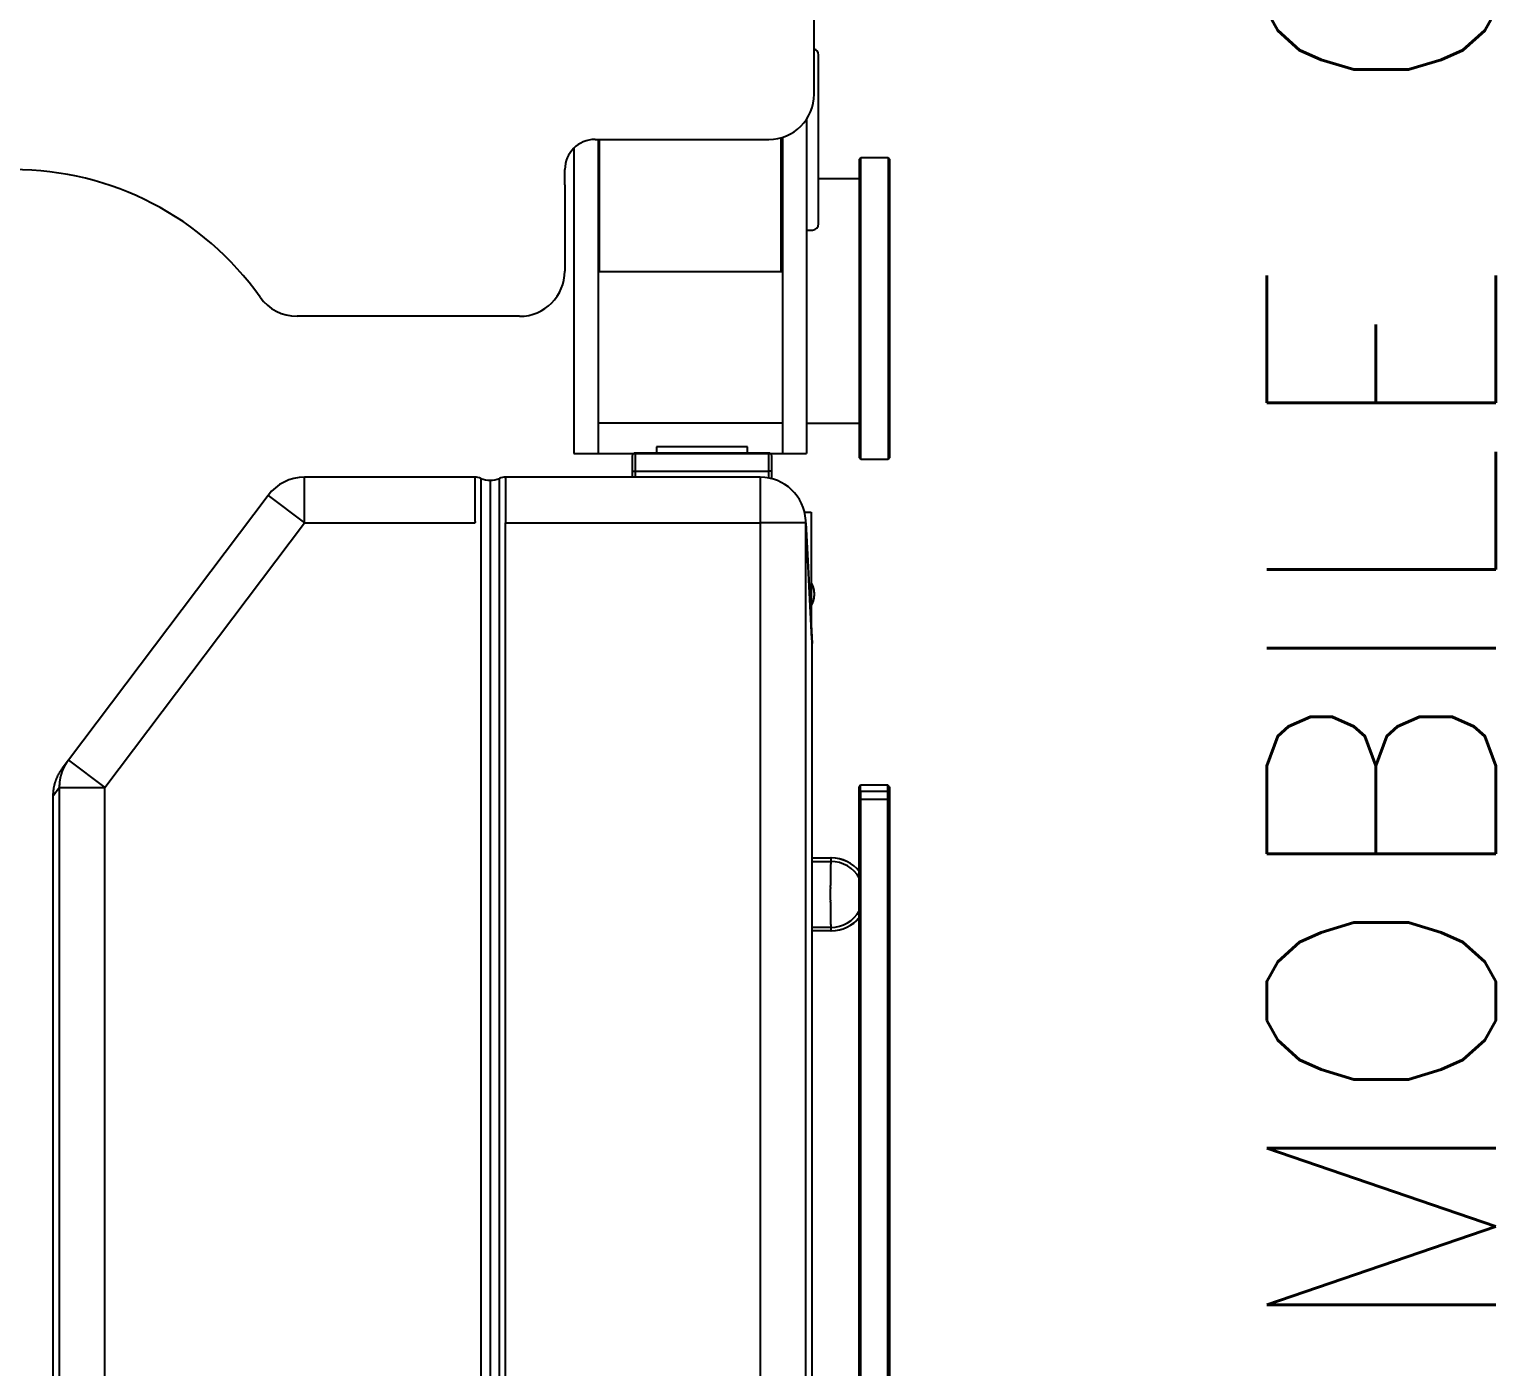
# Model space of a CAD drawing. Extents: x 3485972 to 3601240, y -673889 to -591207.
# Drawn here: x 3494727 to 3495368, y -610019 to -609434 of the extents above; entities that cross this region are included whole.
import ezdxf

# ---------------------------------------------------------------- set-up
doc = ezdxf.new("R2010")
doc.units = 0
doc.header["$LTSCALE"] = 6
doc.header["$MEASUREMENT"] = 0
doc.layers.add('equipment desc', color=50, linetype='CONTINUOUS')
doc.layers.add('medical equipment', color=4, linetype='CONTINUOUS')
doc.styles.get("Standard").update_dxf_attribs({"font": 'SIMPLEX'})

msp = doc.modelspace()

# ---------------------------------------------------------------- linework, layer by layer
at = {"layer": 'medical equipment'}
for p, q in [((3495069.92, -609462.21), (3495069.92, -608971.17)), ((3495071.9, -609518.97), (3495071.9, -609445.05)), ((3495066.62, -609473.16), (3495066.62, -609619.29)), ((3494974.22, -609482.01), (3495050.12, -609482.01)), ((3494975.54, -609482.01), (3494975.54, -609619.29)), ((3494976.2, -609539.83), (3494976.2, -609482.01)), ((3495055.4, -609481.3), (3495055.4, -609539.83)), ((3495056.06, -609481.1), (3495056.06, -609619.29)), ((3494964.98, -609485.79), (3494964.98, -609619.29)), ((3494961.02, -609501.81), (3494961.02, -609495.21)), ((3495089.72, -609490.59), (3495090.38, -609489.93)), ((3495089.72, -609621.27), (3495089.72, -609490.59)), ((3495090.38, -609621.93), (3495090.38, -609489.93)), ((3495090.38, -609489.93), (3495102.26, -609489.93)), ((3495102.26, -609489.93), (3495102.26, -609621.93)), ((3495102.26, -609489.93), (3495102.92, -609490.59)), ((3495102.92, -609490.59), (3495102.92, -609621.27)), ((3494961.02, -609501.81), (3494961.02, -609539.53)), ((3495071.9, -609504.06), (3495071.9, -609499.17)), ((3495089.72, -609499.17), (3495071.9, -609499.17)), ((3495066.62, -609504.06), (3495066.62, -609606.09)), ((3495066.62, -609521.61), (3495069.26, -609521.61)), ((3495056.06, -609539.83), (3494975.54, -609539.83)), ((3494941.22, -609559.33), (3494844.03, -609559.33)), ((3495056.06, -609606.09), (3494975.54, -609606.09)), ((3495066.62, -609606.09), (3495089.72, -609606.09)), ((3495001.03, -609616.45), (3495001.03, -609619.1)), ((3495040.83, -609616.45), (3495001.03, -609616.45)), ((3495040.83, -609619.1), (3495040.83, -609616.45)), ((3494964.98, -609619.29), (3495066.62, -609619.29)), ((3494990.42, -609620.43), (3494990.42, -609627.06)), ((3494991.74, -609619.1), (3494991.74, -609627.06)), ((3495050.12, -609619.1), (3494991.74, -609619.1)), ((3495050.12, -609627.06), (3495050.12, -609619.1)), ((3495051.44, -609627.06), (3495051.44, -609620.43)), ((3495090.38, -609621.93), (3495089.72, -609621.27)), ((3495102.26, -609621.93), (3495090.38, -609621.93)), ((3495102.92, -609621.27), (3495102.26, -609621.93)), ((3494847.24, -609649.58), (3494847.24, -609629.68)), ((3494921.76, -609629.68), (3494847.24, -609629.68)), ((3494921.77, -609629.68), (3494921.76, -609629.68)), ((3494921.76, -609629.68), (3494921.76, -609629.69)), ((3494921.76, -609629.68), (3494921.77, -609629.68)), ((3494921.76, -609632.8), (3494921.76, -609629.69)), ((3494969.52, -609629.68), (3494935.02, -609629.68)), ((3494935.02, -609630.07), (3494935.02, -609629.68)), ((3494935.02, -609629.68), (3494935.02, -609629.68)), ((3494935.02, -609629.68), (3494935.02, -609629.68)), ((3495046.38, -609629.68), (3494969.52, -609629.68)), ((3494990.42, -609627.06), (3494991.74, -609627.06)), ((3494990.42, -609627.06), (3494990.42, -609629.68)), ((3494991.74, -609627.06), (3495050.12, -609627.06)), ((3494991.74, -609627.06), (3494991.74, -609629.68)), ((3495046.38, -609629.68), (3495046.38, -609649.58)), ((3495050.12, -609630.04), (3495050.12, -609627.06)), ((3495051.44, -609627.06), (3495050.12, -609627.06)), ((3495051.44, -609630.34), (3495051.44, -609627.06)), ((3494921.76, -609638.25), (3494921.76, -609632.8)), ((3494928.39, -609631.01), (3494928.39, -610391.21)), ((3494935.02, -609630.07), (3494935.02, -609635.77)), ((3494935.02, -609635.77), (3494935.02, -609649.54)), ((3494831.35, -609637.61), (3494744.09, -609753.4)), ((3494831.35, -609637.61), (3494847.24, -609649.58)), ((3494921.76, -609649.1), (3494921.76, -609638.25)), ((3494921.76, -609649.1), (3494921.76, -609649.54)), ((3495065.68, -609644.97), (3495068.69, -609644.97)), ((3495068.97, -609700.28), (3495066.25, -609648.54)), ((3495068.69, -609644.97), (3495068.69, -609694.72)), ((3494759.99, -609765.38), (3494847.24, -609649.58)), ((3494847.24, -609649.58), (3494921.76, -609649.58)), ((3494921.77, -609649.58), (3494921.76, -609649.54)), ((3494921.76, -609649.58), (3494921.77, -609649.58)), ((3494935.02, -609649.54), (3494935.02, -609649.58)), ((3494935.02, -609649.58), (3495046.38, -609649.58)), ((3494935.02, -609649.58), (3494935.02, -609649.58)), ((3495046.38, -609649.58), (3495046.38, -610346.1)), ((3495066.25, -609649.58), (3495046.38, -609649.58)), ((3495066.25, -609649.58), (3495066.26, -609649.55)), ((3495066.25, -610346.1), (3495066.25, -609649.58)), ((3495066.25, -609649.58), (3495069.02, -609702.37)), ((3495069.24, -609677.24), (3495069.23, -609677.19)), ((3495069.24, -609677.24), (3495069.23, -609677.21)), ((3495070.02, -609681.04), (3495070.02, -609680.54)), ((3495068.69, -609685.03), (3495068.71, -609685.01)), ((3495068.69, -609685.67), (3495068.71, -609685.63)), ((3495068.67, -609694.72), (3495068.69, -609694.72)), ((3495068.69, -609694.72), (3495068.69, -609695.04)), ((3495069.02, -609702.37), (3495069.02, -609702.3)), ((3495069.02, -610346.1), (3495069.02, -609702.37)), ((3494741.38, -609757), (3494741.12, -609757.36)), ((3494744.09, -609753.4), (3494741.38, -609757)), ((3494744.09, -609753.4), (3494743.83, -609753.76)), ((3494744.09, -609753.4), (3494759.99, -609765.38)), ((3495090.23, -609764.34), (3495089.57, -609765.01)), ((3495090.23, -609764.34), (3495089.57, -609765.01)), ((3495090.23, -609766.89), (3495090.23, -609764.34)), ((3495102.17, -609764.34), (3495090.23, -609764.34)), ((3495090.23, -609766.89), (3495090.23, -609764.34)), ((3495102.17, -609764.34), (3495090.23, -609764.34)), ((3495102.17, -609766.89), (3495102.17, -609764.34)), ((3495102.84, -609765.01), (3495102.17, -609764.34)), ((3495102.17, -609766.89), (3495102.17, -609764.34)), ((3495102.84, -609765.01), (3495102.17, -609764.34)), ((3494737.35, -609769.05), (3494740.11, -609765.38)), ((3494737.35, -609769.05), (3494737.35, -610450.91)), ((3494740.11, -609765.38), (3494740.11, -610450.91)), ((3494740.11, -609765.38), (3494759.99, -609765.38)), ((3494759.99, -610450.91), (3494759.99, -609765.38)), ((3495089.57, -609767.51), (3495089.57, -609765.01)), ((3495089.57, -609767.51), (3495089.57, -609765.01)), ((3495089.57, -609767.51), (3495090.23, -609766.89)), ((3495090.23, -609766.89), (3495089.57, -609767.51)), ((3495089.57, -609770.61), (3495089.57, -609767.51)), ((3495089.57, -609770.61), (3495089.57, -609767.51)), ((3495089.57, -610464.75), (3495089.57, -609770.61)), ((3495089.57, -609770.61), (3495090.23, -609770.61)), ((3495089.57, -610487.76), (3495089.57, -609770.61)), ((3495090.23, -609770.61), (3495089.57, -609770.61)), ((3495090.23, -609766.89), (3495102.17, -609766.89)), ((3495090.23, -609766.89), (3495090.23, -609770.61)), ((3495090.23, -609766.89), (3495102.17, -609766.89)), ((3495090.23, -609766.89), (3495090.23, -609770.61)), ((3495090.23, -609770.61), (3495090.23, -610464.75)), ((3495102.17, -609770.61), (3495090.23, -609770.61)), ((3495102.17, -609770.61), (3495090.23, -609770.61)), ((3495090.23, -609770.61), (3495090.23, -610487.76)), ((3495102.17, -609770.61), (3495102.17, -609766.89)), ((3495102.17, -609766.89), (3495102.84, -609767.51)), ((3495102.17, -609770.61), (3495102.17, -609766.89)), ((3495102.84, -609767.51), (3495102.17, -609766.89)), ((3495102.17, -610464.75), (3495102.17, -609770.61)), ((3495102.17, -609770.61), (3495102.84, -609770.61)), ((3495102.17, -610487.76), (3495102.17, -609770.61)), ((3495102.84, -609770.61), (3495102.17, -609770.61)), ((3495102.84, -609767.51), (3495102.84, -609765.01)), ((3495102.84, -609765.01), (3495102.84, -609767.51)), ((3495102.84, -609767.51), (3495102.84, -609770.61)), ((3495102.84, -609767.51), (3495102.84, -609770.61)), ((3495102.84, -609770.61), (3495102.84, -610464.75)), ((3495102.84, -609770.61), (3495102.84, -610487.76)), ((3495069.02, -609796.11), (3495077.31, -609796.11)), ((3495077.31, -609796.11), (3495077.3, -609796.12)), ((3495077.31, -609796.11), (3495077.43, -609796.11)), ((3495069.02, -609797.61), (3495077.18, -609797.61)), ((3495077.18, -609797.61), (3495077.16, -609798.07)), ((3495076.99, -609812.03), (3495076.99, -609812.54)), ((3495077.18, -609826.45), (3495069.02, -609826.45)), ((3495077.31, -609827.95), (3495069.02, -609827.95)), ((3495077.18, -609826.45), (3495077.18, -609826.55)), ((3495077.43, -609827.95), (3495077.31, -609827.95))]:
    msp.add_line(p, q, dxfattribs=at)
for centre, radius, start, end in [((3495069.26, -609445.05), 2.64, 0, 75.52249), ((3495050.12, -609462.21), 19.8, 270, 0), ((3494974.22, -609495.21), 13.2, 90, 180), ((3494720.12, -609627.21), 132, 35.28269, 144.71731), ((3495069.26, -609518.97), 2.64, 270, 0), ((3494941.22, -609539.53), 19.8, 270, 0), ((3494844.03, -609539.53), 19.8, 215.28269, 270), ((3494991.74, -609620.43), 1.33, 90, 180), ((3495050.12, -609620.43), 1.33, 0, 90), ((3494847.24, -609649.58), 19.9, 90, 143), ((3495046.38, -609649.58), 19.9, 3, 90), ((3494928.39, -609620.4), 10.61, 247.38014, 270), ((3494928.39, -609620.4), 10.61, 270, 292.61986), ((3495045.65, -609649.54), 20.63, 2.55641, 2.77506), ((3495058.57, -609648.99), 7.7, 2.29345, 2.74069), ((3495057.67, -609649.03), 8.6, 2.03257, 2.29252), ((3495038.77, -609649.59), 27.51, 1.74475, 1.80804), ((3495055.82, -609649.07), 10.45, 1.58169, 1.766), ((3495057.82, -609649.03), 8.45, 1.40754, 1.65034), ((3495056.43, -609649.07), 9.84, 1.22376, 1.42745), ((3495055.58, -609649.07), 10.69, 0.98965, 1.1742), ((3495056.23, -609649.06), 10.04, 0.80103, 0.99865), ((3495056.47, -609649.06), 9.8, 0.59773, 0.8011), ((3495056.29, -609649.06), 9.98, 0.40379, 0.6031), ((3495056.21, -609649.06), 10.06, 0.18604, 0.38361), ((3495056.26, -609649.07), 10.01, 0.01012, 0.20887), ((3495056.28, -609649.06), 9.99, 359.79094, 359.99014), ((3495056.26, -609649.07), 10.01, 359.61601, 359.81481), ((3495056.25, -609649.06), 10.02, 359.39721, 359.59582), ((3495056.25, -609649.06), 10.02, 359.2003, 359.39895), ((3495056.25, -609649.06), 10.02, 359.00343, 359.20206), ((3495056.24, -609649.06), 10.03, 358.80664, 359.00518), ((3495056.23, -609649.06), 10.04, 358.41328, 358.61167), ((3495056.23, -609649.06), 10.04, 358.19481, 358.39313), ((3495056.22, -609649.06), 10.05, 357.99836, 358.19659), ((3495056.21, -609649.06), 10.06, 357.82377, 358.0219), ((3495056.21, -609649.06), 10.06, 357.58381, 357.78186), ((3495056.2, -609649.06), 10.07, 357.40939, 357.60733), ((3495056.19, -609649.06), 10.08, 357.21321, 357.41106), ((3495056.24, -609649.06), 10.03, 358.58803, 358.78649), ((3495059.74, -609680.54), 10.28, 0, 29.46007), ((3495058.74, -609680.79), 11.28, 331.92751, 28.07249), ((3495048.14, -609685.97), 22.88, 25.80831, 26.08095), ((3495060.03, -609684.71), 11.9, 42.95047, 43.28586), ((3495059.74, -609681.04), 10.28, 330.53993, 0), ((3495061.07, -609679.75), 8.53, 25.47422, 26.03222), ((3495065.55, -609679.6), 4.38, 42.53644, 43.23062), ((3495060.18, -609680.18), 9.52, 25.16173, 25.48625), ((3495065.24, -609679.89), 4.8, 42.14763, 42.55652), ((3495041.18, -609688.93), 30.44, 24.79169, 24.87072), ((3495057.48, -609686.78), 15.18, 41.68567, 41.78561), ((3495058.32, -609681.02), 11.56, 24.57408, 24.80425), ((3495064.54, -609680.5), 5.73, 41.41005, 41.70227), ((3495060.35, -609680.12), 9.34, 24.3985, 24.70182), ((3495065.4, -609679.75), 4.59, 41.18668, 41.57469), ((3495058.95, -609680.75), 10.88, 24.12407, 24.3786), ((3495064.88, -609680.21), 5.29, 40.83538, 41.16334), ((3495058.09, -609681.12), 11.81, 23.85495, 24.08561), ((3495064.57, -609680.46), 5.68, 40.48889, 40.78798), ((3495058.75, -609680.83), 11.09, 23.60892, 23.85598), ((3495064.87, -609680.21), 5.29, 40.17009, 40.49241), ((3495059, -609680.72), 10.82, 23.36769, 23.622), ((3495065.01, -609680.09), 5.11, 39.85515, 40.18918), ((3495058.82, -609680.8), 11.02, 23.11488, 23.36416), ((3495064.98, -609680.12), 5.15, 39.52319, 39.85273), ((3495058.74, -609680.83), 11.1, 22.86627, 23.11341), ((3495064.99, -609680.11), 5.14, 39.19454, 39.52342), ((3495058.8, -609680.81), 11.04, 22.60031, 22.84897), ((3495065.05, -609680.06), 5.06, 38.84019, 39.1732), ((3495058.82, -609680.8), 11.02, 22.36816, 22.61743), ((3495065.1, -609680.03), 5, 38.52968, 38.86572), ((3495058.8, -609680.81), 11.04, 22.11288, 22.36169), ((3495065.13, -609680), 4.96, 38.18558, 38.52313), ((3495058.79, -609680.81), 11.04, 21.85833, 22.10693), ((3495065.16, -609679.97), 4.92, 37.83975, 38.17925), ((3495058.8, -609680.81), 11.04, 21.61516, 21.86384), ((3495065.2, -609679.95), 4.87, 37.50814, 37.84991), ((3495058.8, -609680.81), 11.04, 21.37362, 21.62231), ((3495065.24, -609679.92), 4.82, 37.17649, 37.52051), ((3495058.79, -609680.81), 11.05, 21.10166, 21.35025), ((3495065.27, -609679.89), 4.78, 36.79961, 37.14568), ((3495058.79, -609680.81), 11.05, 20.87552, 21.12403), ((3495065.31, -609679.87), 4.73, 36.48541, 36.83363), ((3495058.78, -609680.81), 11.06, 20.60349, 20.85194), ((3495065.34, -609679.84), 4.69, 36.10378, 36.45409), ((3495058.78, -609680.81), 11.06, 20.36253, 20.61089), ((3495065.38, -609679.81), 4.65, 35.76397, 36.11644), ((3495058.77, -609680.82), 11.07, 20.1204, 20.36867), ((3495065.41, -609679.79), 4.61, 35.42085, 35.77538), ((3495058.76, -609680.82), 11.08, 19.86482, 20.11298), ((3495065.44, -609679.77), 4.57, 35.05561, 35.41228), ((3495058.76, -609680.82), 11.08, 19.60803, 19.85607), ((3495065.48, -609679.74), 4.53, 34.6863, 35.04502), ((3495058.75, -609680.82), 11.09, 19.36754, 19.61546), ((3495065.51, -609679.72), 4.49, 34.33856, 34.6994), ((3495058.74, -609680.83), 11.1, 19.12588, 19.37367), ((3495065.54, -609679.7), 4.45, 33.98743, 34.35029), ((3495059.74, -609680.54), 10.28, 358.61242, 0), ((3495059.74, -609681.04), 10.28, 0, 1.38758), ((3495064.46, -609681), 5.85, 316.68413, 316.98516), ((3495058.75, -609680.75), 11.1, 333.89322, 334.14105), ((3495064.5, -609681.04), 5.79, 316.99877, 317.30188), ((3495058.76, -609680.75), 11.09, 334.14978, 334.39774), ((3495064.54, -609681.08), 5.73, 317.27727, 317.58255), ((3495058.76, -609680.75), 11.08, 334.37652, 334.6246), ((3495064.59, -609681.12), 5.67, 317.61129, 317.91866), ((3495058.77, -609680.76), 11.07, 334.64695, 334.89514), ((3495064.63, -609681.16), 5.61, 317.91392, 318.22348), ((3495058.78, -609680.76), 11.07, 334.88816, 335.13646), ((3495064.67, -609681.2), 5.56, 318.2169, 318.52856), ((3495058.78, -609680.76), 11.06, 335.13011, 335.3785), ((3495064.72, -609681.24), 5.5, 318.53912, 318.85296), ((3495058.79, -609680.77), 11.06, 335.38654, 335.63501), ((3495064.76, -609681.27), 5.44, 318.86702, 319.18296), ((3495058.79, -609680.77), 11.05, 335.64307, 335.89161), ((3495064.8, -609681.31), 5.39, 319.17457, 319.49272), ((3495058.79, -609680.77), 11.05, 335.88454, 336.13316), ((3495064.84, -609681.35), 5.33, 319.50689, 319.82719), ((3495058.8, -609680.77), 11.04, 336.14183, 336.39054), ((3495064.88, -609681.38), 5.28, 319.81863, 320.14107), ((3495058.8, -609680.77), 11.04, 336.38214, 336.63084), ((3495064.92, -609681.41), 5.23, 320.15551, 320.47989), ((3495058.79, -609680.77), 11.04, 336.63961, 336.88822), ((3495064.96, -609681.45), 5.17, 320.47289, 320.79971), ((3495058.8, -609680.78), 11.04, 336.88236, 337.13118), ((3495065.01, -609681.49), 5.11, 320.81546, 321.14498), ((3495058.82, -609680.79), 11.02, 337.14142, 337.39069), ((3495065.04, -609681.51), 5.08, 321.14963, 321.48053), ((3495058.8, -609680.78), 11.04, 337.39249, 337.64116), ((3495065.05, -609681.52), 5.06, 321.48522, 321.81619), ((3495058.74, -609680.75), 11.1, 337.64236, 337.88951), ((3495065.12, -609681.58), 4.97, 321.81655, 322.15258), ((3495058.82, -609680.78), 11.02, 337.88907, 338.13834), ((3495065.23, -609681.66), 4.83, 322.14424, 322.48926), ((3495059, -609680.86), 10.82, 338.13022, 338.38452), ((3495065.17, -609681.62), 4.91, 322.48887, 322.8263), ((3495058.75, -609680.76), 11.09, 338.38257, 338.62962), ((3495064.95, -609681.45), 5.18, 322.83464, 323.15158), ((3495058.08, -609680.49), 11.81, 338.63425, 338.8649), ((3495065.32, -609681.73), 4.72, 323.19532, 323.54724), ((3495058.95, -609680.84), 10.88, 338.89509, 339.1496), ((3495065.89, -609682.15), 4.01, 323.56677, 323.98913), ((3495060.38, -609681.38), 9.34, 339.16118, 339.46447), ((3495065.16, -609681.61), 4.92, 323.8495, 324.17241), ((3495058.31, -609680.59), 11.56, 339.36279, 339.59295), ((3495058.72, -609676.94), 12.87, 324.13106, 324.24236), ((3495040.62, -609673.99), 30.44, 339.56378, 339.64281), ((3495065.91, -609682.16), 3.99, 324.66476, 325.12339), ((3495060.21, -609681.31), 9.53, 339.93892, 340.2634), ((3495066.3, -609682.43), 3.51, 325.10244, 325.90084), ((3495061.15, -609681.64), 8.54, 340.24407, 340.802), ((3495061.54, -609679.15), 9.29, 325.5865, 325.98084), ((3495047.63, -609676.84), 22.88, 340.58091, 340.8535), ((3494986.32, -609704.46), 82.75, 2.78126, 2.89044), ((3495038.13, -609701.99), 30.88, 2.64224, 2.86558), ((3495034.53, -609702.16), 34.49, 2.52311, 2.65295), ((3494958.82, -609705.26), 110.26, 2.37102, 2.40264), ((3495027.14, -609702.44), 41.88, 2.29265, 2.38473), ((3495035.16, -609702.14), 33.85, 2.20931, 2.33063), ((3495029.6, -609702.35), 39.42, 2.09856, 2.20035), ((3495026.21, -609702.48), 42.81, 2.00567, 2.09791), ((3495028.81, -609702.38), 40.21, 1.89153, 1.99033), ((3495029.8, -609702.35), 39.22, 1.80585, 1.90754), ((3495029.07, -609702.37), 39.95, 1.70034, 1.80002), ((3495028.77, -609702.38), 40.25, 1.60407, 1.70291), ((3495029.01, -609702.38), 40.01, 1.50467, 1.60412), ((3495029.1, -609702.37), 39.92, 1.39474, 1.49445), ((3495029.04, -609702.38), 39.98, 1.30746, 1.407), ((3495029.02, -609702.37), 40, 1.19815, 1.29762), ((3495029.04, -609702.37), 39.98, 1.09958, 1.19912), ((3495029.06, -609702.37), 39.96, 1.00108, 1.10064), ((3495029.05, -609702.37), 39.97, 0.90258, 1.00214), ((3495029.05, -609702.37), 39.97, 0.80408, 0.90363), ((3495029.06, -609702.37), 39.96, 0.69462, 0.79418), ((3495029.06, -609702.37), 39.96, 0.60705, 0.70661), ((3495029.06, -609702.37), 39.96, 0.49758, 0.59715), ((3495029.06, -609702.37), 39.96, 0.39906, 0.49863), ((3495029.07, -609702.37), 39.95, 0.30054, 0.40011), ((3495029.07, -609702.37), 39.95, 0.20201, 0.30158), ((3495029.07, -609702.37), 39.95, 0.10348, 0.20305), ((3494758.35, -609769.82), 21.27, 146.50601, 147.68448), ((3494758.67, -609770.03), 21.65, 145.34627, 146.51038), ((3494759, -609770.28), 22.06, 144.15205, 145.30169), ((3494759.11, -609765.05), 18.99, 157.78281, 159.05378), ((3494759.19, -609765.1), 19.08, 156.47907, 157.74585), ((3494759.31, -609765.14), 19.21, 155.23228, 156.49303), ((3494759.45, -609765.22), 19.37, 153.93983, 155.19321), ((3494759.63, -609765.3), 19.56, 152.70599, 153.95065), ((3494759.81, -609765.41), 19.78, 151.42955, 152.66489), ((3494760.03, -609765.53), 20.03, 150.21373, 151.43828), ((3494760.27, -609765.68), 20.31, 148.95799, 150.17118), ((3494760.54, -609765.84), 20.62, 147.7637, 148.96414), ((3494760.81, -609766.03), 20.95, 146.53255, 147.7199), ((3494761.13, -609766.24), 21.33, 145.36409, 146.53701), ((3494761.45, -609766.48), 21.73, 144.1608, 145.31916), ((3494756.74, -609768.83), 19.38, 166.55518, 167.81065), ((3494756.2, -609768.67), 18.82, 165.34359, 166.63963), ((3494756.47, -609768.75), 19.11, 164.03733, 165.31001), ((3494756.58, -609768.78), 19.22, 162.77677, 164.03966), ((3494756.46, -609768.76), 19.1, 161.47526, 162.74577), ((3494756.45, -609768.74), 19.08, 160.22724, 161.4995), ((3494756.52, -609768.78), 19.16, 158.92464, 160.19203), ((3494756.61, -609768.81), 19.25, 157.67629, 158.93882), ((3494756.69, -609768.86), 19.35, 156.38138, 157.63956), ((3494756.82, -609768.91), 19.48, 155.14301, 156.39503), ((3494756.96, -609768.99), 19.65, 153.85953, 155.10407), ((3494757.14, -609769.07), 19.85, 152.63443, 153.87019), ((3494757.33, -609769.19), 20.07, 151.36696, 152.59335), ((3494757.56, -609769.31), 20.33, 150.16018, 151.37575), ((3494757.8, -609769.46), 20.61, 148.9134, 150.11762), ((3494783.99, -609766.21), 43.89, 177.61513, 178.91621), ((3494756.14, -609764.74), 16, 175.99571, 178.70771), ((3494758.07, -609769.63), 20.93, 147.72817, 148.91966), ((3494757.52, -609764.8), 17.38, 174.52608, 176.13182), ((3494794.62, -609769.75), 54.8, 172.67621, 173.06904), ((3494760.77, -609765.37), 20.67, 171.60229, 172.75164), ((3494756.7, -609764.6), 16.54, 170.66474, 172.19135), ((3494759.18, -609765.03), 19.05, 169.33131, 170.62063), ((3494760.62, -609765.36), 20.53, 167.99087, 169.1648), ((3494759.28, -609765.08), 19.16, 166.71412, 167.97617), ((3494758.74, -609764.92), 18.6, 165.49613, 166.79929), ((3494759.01, -609765), 18.87, 164.18275, 165.46271), ((3494759.11, -609765.03), 18.98, 162.91465, 164.18504), ((3494758.99, -609765), 18.86, 161.60585, 162.88417), ((3494758.97, -609764.99), 18.83, 160.34986, 161.63018), ((3494759.03, -609765.02), 18.91, 159.03911, 160.31476), ((3494781.57, -609770.04), 44.23, 177.41314, 178.71061), ((3494753.51, -609768.47), 16.14, 175.79878, 178.50191), ((3494754.92, -609768.53), 17.55, 174.33389, 175.9335), ((3494792.37, -609773.66), 55.33, 172.49034, 172.88161), ((3494758.21, -609769.13), 20.87, 171.42083, 172.56542), ((3494754.11, -609768.33), 16.71, 170.48744, 172.00724), ((3494756.62, -609768.77), 19.26, 169.15965, 170.44286), ((3494758.08, -609769.11), 20.76, 167.8258, 168.99387), ((3495084.45, -609797.13), 7.25, 175.33873, 175.77462), ((3495085.84, -609797.24), 8.64, 175.72175, 176.10942), ((3495081.09, -609796.81), 3.87, 173.80259, 174.47165), ((3495082.03, -609796.91), 4.82, 174.38359, 174.96123), ((3495083.16, -609797.02), 5.95, 174.90187, 175.40071), ((3495079.58, -609796.63), 2.35, 172.3026, 173.24365), ((3495080.26, -609796.72), 3.04, 173.1235, 173.91363), ((3495078.53, -609796.47), 1.3, 170.14085, 171.55789), ((3495079, -609796.55), 1.77, 171.34229, 172.49048), ((3495077.87, -609796.34), 0.621, 166.79066, 169.14672), ((3495078.16, -609796.4), 0.913, 168.70483, 170.51382), ((3495077.51, -609796.23), 0.24, 160.81444, 165.38575), ((3495077.66, -609796.28), 0.397, 164.31322, 167.53847), ((3495077.41, -609796.19), 0.132, 155.85255, 162.84705), ((3495077.32, -609796.14), 0.0305, 135.10876, 154.46319), ((3495077.35, -609796.16), 0.0662, 147.87234, 159.13881), ((3495077.31, -609796.13), 0.0156, 115.05666, 143.95105), ((3495077.29, -609812.03), 15.92, 38.38836, 89.91283), ((3495077.4, -609812.03), 15.92, 39.14434, 89.90843), ((3495593.4, -609811.2), 516.4, 179.05958, 179.11226), ((3495582.54, -609811.02), 505.54, 178.95278, 179.00622), ((3495587.82, -609811.1), 510.82, 179.00802, 179.0611), ((3495577.15, -609810.91), 500.15, 178.90046, 178.95429), ((3495571.86, -609810.81), 494.86, 178.84606, 178.90027), ((3495566.52, -609810.69), 489.52, 178.79299, 178.84759), ((3495561.33, -609810.59), 484.33, 178.73617, 178.79116), ((3495556.09, -609810.48), 479.09, 178.68071, 178.73611), ((3495550.96, -609810.35), 473.96, 178.62633, 178.68212), ((3495545.8, -609810.23), 468.79, 178.57008, 178.62629), ((3495540.74, -609810.12), 463.74, 178.51157, 178.56818), ((3495102.71, -609798.15), 25.54, 177.96347, 178.32053), ((3495157.14, -609799.95), 80, 178.17053, 178.324), ((3495077.15, -609812.03), 14.42, 29.00906, 89.91283), ((3495099.89, -609798.05), 22.72, 177.35062, 177.54059), ((3495141.66, -609799.88), 64.53, 177.50436, 177.56626), ((3495100.09, -609798.03), 22.92, 177.77119, 178.01381), ((3495093.23, -609797.71), 16.04, 176.93306, 177.19194), ((3495093.3, -609797.71), 16.12, 177.1757, 177.45356), ((3495087.28, -609797.34), 10.09, 176.09515, 176.44743), ((3495089.36, -609797.48), 12.17, 176.38882, 176.69414), ((3495092.19, -609797.65), 15.01, 176.66861, 176.927), ((3495566.93, -609811.26), 489.94, 179.62389, 179.68344), ((3495688.99, -609812.18), 612, 179.66021, 179.70506), ((3496697.72, -609817.42), 1620.74, 179.70326, 179.7186), ((3495641.09, -609811.79), 564.1, 179.46976, 179.51925), ((3495683.37, -609812.14), 606.38, 179.52024, 179.56615), ((3495641.13, -609811.76), 564.13, 179.57145, 179.62179), ((3495626.07, -609811.64), 549.08, 179.3699, 179.42052), ((3495621.6, -609811.59), 544.61, 179.42093, 179.47223), ((3495615.77, -609811.51), 538.78, 179.26868, 179.31988), ((3495624.48, -609811.61), 547.49, 179.32, 179.37055), ((3495604.31, -609811.36), 527.31, 179.16492, 179.21688), ((3495608.94, -609811.42), 531.95, 179.21711, 179.26881), ((3495599.09, -609811.29), 522.1, 179.11247, 179.16477), ((3495544.17, -609811.39), 467.18, 179.83212, 179.9387), ((3496345.98, -609813.17), 1268.99, 179.89696, 179.94848), ((3495700.3, -609812.03), 623.31, 180.04633, 180.0926), ((3495694.14, -609812.04), 617.15, 180.09339, 180.13997), ((3495687.95, -609812.04), 610.96, 180.14075, 180.18764), ((3495589.2, -609811.48), 512.21, 179.77487, 179.83763), ((3495681.88, -609812.05), 604.89, 180.18845, 180.23565), ((3495675.77, -609812.09), 598.77, 180.23491, 180.28243), ((3495669.77, -609812.09), 592.78, 180.28479, 180.33263), ((3495663.76, -609812.13), 586.76, 180.33188, 180.38005), ((3495657.88, -609812.17), 580.89, 180.3809, 180.42938), ((3495651.92, -609812.2), 574.93, 180.43017, 180.479), ((3495646.02, -609812.24), 569.02, 180.47986, 180.52902), ((3495640.25, -609812.29), 563.26, 180.52984, 180.57933), ((3495634.79, -609812.33), 557.79, 180.58025, 180.63006), ((3495628.66, -609812.41), 551.67, 180.62925, 180.67944), ((3495622.09, -609812.48), 545.09, 180.68022, 180.73084), ((3495617.59, -609812.53), 540.6, 180.73182, 180.78267), ((3495615.12, -609812.55), 538.12, 180.78408, 180.83497), ((3495605.44, -609812.69), 528.45, 180.83508, 180.88677), ((3495590.27, -609812.9), 513.27, 180.88894, 180.94205), ((3495597.61, -609812.82), 520.61, 180.9381, 180.99008), ((3495625.66, -609812.31), 548.66, 180.99268, 181.04154), ((3495077.15, -609812.03), 14.42, 270.08717, 330.99094), ((3495077.29, -609812.03), 15.92, 270.08717, 321.61164), ((3495077.4, -609812.03), 15.92, 270.09157, 320.85566), ((3495576.71, -609813.14), 499.71, 181.04842, 181.10271), ((3495500.93, -609814.58), 423.92, 181.10468, 181.1699), ((3495595.87, -609812.87), 518.87, 181.14527, 181.1952), ((3496434.16, -609795.42), 1357.34, 181.19338, 181.2106), ((3495496.74, -609814.74), 419.73, 181.27701, 181.34801), ((3495445.27, -609815.99), 368.24, 181.34343, 181.46732), ((3496048.2, -609801.37), 971.35, 181.41835, 181.47968), ((3495121.88, -609825.25), 44.72, 181.66657, 181.78837), ((3495117.47, -609825.38), 40.31, 181.80091, 181.93121), ((3495113.32, -609825.51), 36.15, 181.9422, 182.08233), ((3495109.5, -609825.64), 32.33, 182.09806, 182.24871), ((3495105.92, -609825.78), 28.75, 182.26229, 182.42521), ((3495102.66, -609825.91), 25.49, 182.43476, 182.61092), ((3495099.61, -609826.04), 22.44, 182.62803, 182.81978), ((3495096.87, -609826.17), 19.69, 182.84325, 183.05198), ((3495094.31, -609826.3), 17.13, 183.07398, 183.30293), ((3495092.02, -609826.43), 14.84, 183.32245, 183.57373), ((3495089.93, -609826.55), 12.74, 183.60143, 183.8795), ((3495088.07, -609826.67), 10.87, 183.93351, 184.24143), ((3495086.36, -609826.79), 9.17, 184.26748, 184.61234), ((3495084.86, -609826.91), 7.66, 184.65402, 185.04141), ((3495083.55, -609827.01), 6.35, 185.10976, 185.54833), ((3495082.43, -609827.12), 5.22, 185.61497, 186.11078), ((3495081.38, -609827.22), 4.17, 186.19163, 186.76879), ((3495080.45, -609827.33), 3.23, 186.90246, 187.58688), ((3495079.8, -609827.41), 2.57, 187.67224, 188.46028), ((3495079.34, -609827.47), 2.11, 188.62916, 189.49886), ((3495078.67, -609827.57), 1.43, 189.9044, 191.06322), ((3495078.09, -609827.68), 0.84, 191.50824, 193.26033), ((3495077.97, -609827.71), 0.722, 192.79791, 194.56088), ((3495078.72, -609827.52), 1.49, 194.67593, 195.38787), ((3495077.54, -609827.81), 0.278, 200.85567, 204.30015), ((3495077.36, -609827.89), 0.0846, 210.13575, 221.94467), ((3495077.36, -609827.89), 0.0838, 220.87989, 233.58546)]:
    msp.add_arc(centre, radius, start, end, dxfattribs=at)
for points in [[(3494924.31, -609630.19), (3494923.49, -609629.86), (3494922.64, -609629.69), (3494921.76, -609629.68)], [(3494935.02, -609629.68), (3494934.14, -609629.69), (3494933.29, -609629.86), (3494932.47, -609630.19)]]:
    msp.add_open_spline(points, degree=3, dxfattribs=at)
for points, knots in [([(3494924.31, -609630.19), (3494924.31, -609630.19), (3494924.31, -609630.19), (3494924.31, -609630.19), (3494924.31, -609630.19), (3494924.31, -609630.19), (3494924.31, -609630.19), (3494924.31, -609630.19), (3494924.31, -609630.19), (3494924.31, -609630.19), (3494924.31, -609630.19), (3494924.31, -609630.19), (3494924.31, -609630.19), (3494924.31, -609630.19), (3494924.31, -609630.19), (3494924.31, -609630.19), (3494924.31, -609630.19), (3494924.31, -609630.19), (3494924.31, -609630.19), (3494924.31, -609630.19), (3494924.31, -609630.19), (3494924.31, -609630.19), (3494924.31, -609630.19), (3494924.31, -609630.19), (3494924.31, -609630.2), (3494924.31, -609630.2), (3494924.31, -609630.2), (3494924.31, -609630.2), (3494924.31, -609630.21), (3494924.31, -609630.23), (3494924.31, -609630.26), (3494924.31, -609630.35), (3494924.31, -609630.44), (3494924.31, -609630.81), (3494924.31, -609631.18), (3494924.31, -609632.16), (3494924.31, -609632.76), (3494924.31, -609634.17), (3494924.31, -609634.98), (3494924.31, -609636.77), (3494924.31, -609637.76), (3494924.31, -609639.87), (3494924.31, -609640.99), (3494924.31, -609643.34), (3494924.31, -609644.56), (3494924.31, -609646.42), (3494924.31, -609647.05), (3494924.31, -609648), (3494924.31, -609648.32), (3494924.31, -609648.79), (3494924.31, -609648.95), (3494924.31, -609649.19), (3494924.31, -609649.27), (3494924.31, -609649.39), (3494924.31, -609649.43), (3494924.31, -609649.51), (3494924.31, -609649.54), (3494924.31, -609649.61), (3494924.31, -609649.64), (3494924.31, -609649.71), (3494924.31, -609649.74), (3494924.31, -609649.83), (3494924.31, -609649.89), (3494924.31, -609650.07), (3494924.31, -609650.19), (3494924.31, -609650.55), (3494924.31, -609650.79), (3494924.31, -609651.52), (3494924.31, -609652), (3494924.31, -609653.45), (3494924.31, -609654.41), (3494924.31, -609657.31), (3494924.31, -609659.24), (3494924.31, -609665.04), (3494924.31, -609668.9), (3494924.31, -609680.49), (3494924.31, -609688.21), (3494924.31, -609711.39), (3494924.31, -609726.84), (3494924.31, -609773.19), (3494924.31, -609804.09), (3494924.31, -609896.79), (3494924.31, -609958.6), (3494924.31, -610082.2), (3494924.31, -610144), (3494924.31, -610236.7), (3494924.31, -610267.61), (3494924.31, -610313.96), (3494924.31, -610329.41), (3494924.31, -610352.58), (3494924.31, -610360.31), (3494924.31, -610371.9), (3494924.31, -610375.76), (3494924.31, -610381.55), (3494924.31, -610383.48), (3494924.31, -610386.38), (3494924.31, -610387.35), (3494924.31, -610388.8), (3494924.31, -610389.28), (3494924.31, -610390), (3494924.31, -610390.24), (3494924.31, -610390.61), (3494924.31, -610390.73), (3494924.31, -610390.91), (3494924.31, -610390.97), (3494924.31, -610391.09), (3494924.31, -610391.15), (3494924.31, -610391.24), (3494924.31, -610391.27), (3494924.31, -610391.34), (3494924.31, -610391.37), (3494924.31, -610391.46), (3494924.31, -610391.53), (3494924.31, -610391.72), (3494924.31, -610391.85), (3494924.3, -610392.23), (3494924.3, -610392.48), (3494924.28, -610393.25), (3494924.26, -610393.76), (3494924.18, -610395.28), (3494924.11, -610396.3), (3494923.81, -610399.34), (3494923.51, -610401.36), (3494922.32, -610407.35), (3494921.13, -610411.27), (3494918.01, -610418.8), (3494916.08, -610422.41), (3494911.55, -610429.18), (3494908.96, -610432.35), (3494903.19, -610438.11), (3494900.03, -610440.71), (3494893.25, -610445.23), (3494889.64, -610447.16), (3494882.11, -610450.28), (3494878.2, -610451.47), (3494872.2, -610452.66), (3494870.18, -610452.96), (3494867.14, -610453.26), (3494866.13, -610453.34), (3494864.6, -610453.41), (3494864.09, -610453.43), (3494863.33, -610453.45), (3494863.07, -610453.45), (3494862.69, -610453.46), (3494862.57, -610453.46), (3494862.37, -610453.46), (3494862.31, -610453.46), (3494862.21, -610453.46), (3494862.18, -610453.46), (3494862.12, -610453.46), (3494862.09, -610453.46), (3494862.02, -610453.46), (3494861.99, -610453.46), (3494861.92, -610453.46), (3494861.89, -610453.46), (3494861.79, -610453.46), (3494861.72, -610453.46), (3494861.52, -610453.46), (3494861.39, -610453.46), (3494860.99, -610453.46), (3494860.73, -610453.46), (3494859.93, -610453.46), (3494859.4, -610453.46), (3494857.8, -610453.46), (3494856.74, -610453.46), (3494853.55, -610453.46), (3494851.42, -610453.46), (3494845.04, -610453.46), (3494840.79, -610453.46), (3494828.03, -610453.46), (3494819.53, -610453.46), (3494802.51, -610453.46), (3494794.01, -610453.46), (3494781.25, -610453.46), (3494777, -610453.46), (3494770.62, -610453.46), (3494768.49, -610453.46), (3494765.3, -610453.46), (3494764.24, -610453.46), (3494762.64, -610453.46), (3494762.11, -610453.46), (3494761.31, -610453.46), (3494761.05, -610453.46), (3494760.65, -610453.46), (3494760.52, -610453.46), (3494760.32, -610453.46), (3494760.25, -610453.46), (3494760.15, -610453.46), (3494760.12, -610453.46), (3494760.05, -610453.46), (3494760.02, -610453.46), (3494759.95, -610453.46), (3494759.91, -610453.46), (3494759.83, -610453.46), (3494759.79, -610453.46), (3494759.68, -610453.46), (3494759.6, -610453.46), (3494759.37, -610453.46), (3494759.22, -610453.46), (3494758.76, -610453.46), (3494758.45, -610453.46), (3494757.54, -610453.46), (3494756.93, -610453.46), (3494755.12, -610453.46), (3494753.94, -610453.46), (3494750.52, -610453.46), (3494748.42, -610453.46), (3494744.86, -610453.46), (3494743.4, -610453.46), (3494741.86, -610453.46), (3494741.46, -610453.46), (3494741.01, -610453.46), (3494740.9, -610453.46), (3494740.76, -610453.46), (3494740.72, -610453.46), (3494740.68, -610453.46), (3494740.66, -610453.46), (3494740.65, -610453.46), (3494740.64, -610453.46), (3494740.63, -610453.46), (3494740.63, -610453.46), (3494740.63, -610453.46), (3494740.62, -610453.46), (3494740.62, -610453.46), (3494740.62, -610453.46), (3494740.61, -610453.46), (3494740.61, -610453.46), (3494740.61, -610453.46), (3494740.6, -610453.46), (3494740.59, -610453.46), (3494740.59, -610453.46), (3494740.56, -610453.46), (3494740.55, -610453.46), (3494740.51, -610453.46), (3494740.48, -610453.46), (3494740.39, -610453.46), (3494740.33, -610453.46), (3494740.16, -610453.46), (3494740.05, -610453.46), (3494739.7, -610453.46), (3494739.47, -610453.46), (3494738.78, -610453.46), (3494738.32, -610453.46), (3494737.86, -610453.46)], [0.0156254, 0.0156254, 0.0156254, 0.0156254, 0.0232244, 0.0232244, 0.0348366, 0.0348366, 0.0406427, 0.0406427, 0.0435458, 0.0435458, 0.0449973, 0.0449973, 0.0457231, 0.0457231, 0.046086, 0.046086, 0.0462674, 0.0462674, 0.0463581, 0.0463581, 0.0464488, 0.0464488, 0.0465585, 0.0465585, 0.0466681, 0.0466681, 0.0468873, 0.0468873, 0.0473258, 0.0473258, 0.0482027, 0.0482027, 0.0499566, 0.0499566, 0.0534644, 0.0534644, 0.0569722, 0.0569722, 0.0604799, 0.0604799, 0.0639877, 0.0639877, 0.0674955, 0.0674955, 0.0710033, 0.0710033, 0.0727571, 0.0727571, 0.0736341, 0.0736341, 0.0740726, 0.0740726, 0.0742918, 0.0742918, 0.0744014, 0.0744014, 0.074511, 0.074511, 0.0745923, 0.0745923, 0.0746736, 0.0746736, 0.0748361, 0.0748361, 0.0751612, 0.0751612, 0.0758114, 0.0758114, 0.0771117, 0.0771117, 0.0797123, 0.0797123, 0.0849136, 0.0849136, 0.0953162, 0.0953162, 0.1161215, 0.1161215, 0.1577319, 0.1577319, 0.2409527, 0.2409527, 0.4073945, 0.4073945, 0.5738361, 0.5738361, 0.657057, 0.657057, 0.6986674, 0.6986674, 0.7194727, 0.7194727, 0.7298753, 0.7298753, 0.7350766, 0.7350766, 0.7376772, 0.7376772, 0.7389775, 0.7389775, 0.7396277, 0.7396277, 0.7399528, 0.7399528, 0.7401153, 0.7401153, 0.7402779, 0.7402779, 0.7403692, 0.7403692, 0.7404606, 0.7404606, 0.7406433, 0.7406433, 0.7410087, 0.7410087, 0.7417394, 0.7417394, 0.743201, 0.743201, 0.7461241, 0.7461241, 0.7519704, 0.7519704, 0.763663, 0.763663, 0.7753556, 0.7753556, 0.7870482, 0.7870482, 0.7987407, 0.7987407, 0.8104333, 0.8104333, 0.8221259, 0.8221259, 0.8279722, 0.8279722, 0.8308953, 0.8308953, 0.8323569, 0.8323569, 0.8330877, 0.8330877, 0.8334531, 0.8334531, 0.8336358, 0.8336358, 0.8337271, 0.8337271, 0.8338185, 0.8338185, 0.833908, 0.833908, 0.8339974, 0.8339974, 0.8341764, 0.8341764, 0.8345343, 0.8345343, 0.8352502, 0.8352502, 0.8366819, 0.8366819, 0.8395453, 0.8395453, 0.8452722, 0.8452722, 0.8567259, 0.8567259, 0.8796334, 0.8796334, 0.9025409, 0.9025409, 0.9139946, 0.9139946, 0.9197215, 0.9197215, 0.9225849, 0.9225849, 0.9240167, 0.9240167, 0.9247325, 0.9247325, 0.9250904, 0.9250904, 0.9252694, 0.9252694, 0.9253589, 0.9253589, 0.9254484, 0.9254484, 0.9255543, 0.9255543, 0.9256603, 0.9256603, 0.9258722, 0.9258722, 0.9262961, 0.9262961, 0.9271438, 0.9271438, 0.9288392, 0.9288392, 0.9322301, 0.9322301, 0.9390118, 0.9390118, 0.9457935, 0.9457935, 0.9491843, 0.9491843, 0.9508797, 0.9508797, 0.9517274, 0.9517274, 0.9521513, 0.9521513, 0.9523632, 0.9523632, 0.9524692, 0.9524692, 0.9525752, 0.9525752, 0.9526678, 0.9526678, 0.9527605, 0.9527605, 0.9529458, 0.9529458, 0.9533165, 0.9533165, 0.9540579, 0.9540579, 0.9555407, 0.9555407, 0.9585063, 0.9585063, 0.9644374, 0.9644374, 0.9762996, 0.9762996, 1, 1, 1, 1]), ([(3494737.86, -610461.63), (3494738.32, -610461.63), (3494738.78, -610461.63), (3494739.47, -610461.63), (3494739.7, -610461.63), (3494740.05, -610461.63), (3494740.16, -610461.63), (3494740.33, -610461.63), (3494740.39, -610461.63), (3494740.48, -610461.63), (3494740.51, -610461.63), (3494740.55, -610461.63), (3494740.56, -610461.63), (3494740.59, -610461.63), (3494740.59, -610461.63), (3494740.6, -610461.63), (3494740.61, -610461.63), (3494740.61, -610461.63), (3494740.61, -610461.63), (3494740.62, -610461.63), (3494740.62, -610461.63), (3494740.62, -610461.63), (3494740.63, -610461.63), (3494740.63, -610461.63), (3494740.63, -610461.63), (3494740.64, -610461.63), (3494740.65, -610461.63), (3494740.66, -610461.63), (3494740.68, -610461.63), (3494740.72, -610461.63), (3494740.76, -610461.63), (3494740.9, -610461.63), (3494741.01, -610461.63), (3494741.46, -610461.63), (3494741.86, -610461.63), (3494743.4, -610461.63), (3494744.86, -610461.63), (3494748.42, -610461.63), (3494750.52, -610461.63), (3494753.94, -610461.63), (3494755.12, -610461.63), (3494756.93, -610461.63), (3494757.54, -610461.63), (3494758.45, -610461.63), (3494758.76, -610461.63), (3494759.22, -610461.63), (3494759.37, -610461.63), (3494759.6, -610461.63), (3494759.68, -610461.63), (3494759.79, -610461.63), (3494759.83, -610461.63), (3494759.91, -610461.63), (3494759.95, -610461.63), (3494760.02, -610461.63), (3494760.05, -610461.63), (3494760.12, -610461.63), (3494760.15, -610461.63), (3494760.25, -610461.63), (3494760.32, -610461.63), (3494760.52, -610461.63), (3494760.65, -610461.63), (3494761.05, -610461.63), (3494761.31, -610461.63), (3494762.11, -610461.63), (3494762.64, -610461.63), (3494764.24, -610461.63), (3494765.3, -610461.63), (3494768.49, -610461.63), (3494770.62, -610461.63), (3494777, -610461.63), (3494781.25, -610461.63), (3494794.01, -610461.63), (3494802.51, -610461.63), (3494819.53, -610461.63), (3494828.03, -610461.63), (3494840.79, -610461.63), (3494845.04, -610461.63), (3494851.42, -610461.63), (3494853.55, -610461.63), (3494856.74, -610461.63), (3494857.8, -610461.63), (3494859.4, -610461.63), (3494859.93, -610461.63), (3494860.73, -610461.63), (3494860.99, -610461.63), (3494861.39, -610461.63), (3494861.52, -610461.63), (3494861.72, -610461.63), (3494861.79, -610461.63), (3494861.89, -610461.63), (3494861.92, -610461.63), (3494861.99, -610461.63), (3494862.02, -610461.63), (3494862.09, -610461.63), (3494862.13, -610461.63), (3494862.2, -610461.63), (3494862.24, -610461.63), (3494862.34, -610461.63), (3494862.42, -610461.63), (3494862.63, -610461.62), (3494862.78, -610461.62), (3494863.21, -610461.62), (3494863.5, -610461.61), (3494864.36, -610461.59), (3494864.94, -610461.57), (3494866.66, -610461.49), (3494867.81, -610461.4), (3494871.25, -610461.06), (3494873.53, -610460.72), (3494880.31, -610459.37), (3494884.75, -610458.03), (3494893.26, -610454.5), (3494897.35, -610452.32), (3494905.01, -610447.2), (3494908.59, -610444.26), (3494915.11, -610437.74), (3494918.04, -610434.16), (3494923.17, -610426.5), (3494925.35, -610422.42), (3494928.88, -610413.9), (3494930.22, -610409.47), (3494931.57, -610402.69), (3494931.91, -610400.41), (3494932.25, -610396.97), (3494932.33, -610395.82), (3494932.42, -610394.09), (3494932.44, -610393.51), (3494932.46, -610392.65), (3494932.46, -610392.36), (3494932.47, -610391.93), (3494932.47, -610391.79), (3494932.47, -610391.57), (3494932.47, -610391.5), (3494932.47, -610391.39), (3494932.47, -610391.35), (3494932.47, -610391.28), (3494932.47, -610391.24), (3494932.47, -610391.15), (3494932.47, -610391.09), (3494932.47, -610390.97), (3494932.47, -610390.91), (3494932.47, -610390.73), (3494932.47, -610390.61), (3494932.47, -610390.24), (3494932.47, -610390), (3494932.47, -610389.28), (3494932.47, -610388.8), (3494932.47, -610387.35), (3494932.47, -610386.38), (3494932.47, -610383.48), (3494932.47, -610381.55), (3494932.47, -610375.76), (3494932.47, -610371.9), (3494932.47, -610360.31), (3494932.47, -610352.58), (3494932.47, -610329.41), (3494932.47, -610313.96), (3494932.47, -610267.61), (3494932.47, -610236.7), (3494932.47, -610144), (3494932.47, -610082.2), (3494932.47, -609958.6), (3494932.47, -609896.79), (3494932.47, -609804.09), (3494932.47, -609773.19), (3494932.47, -609726.84), (3494932.47, -609711.39), (3494932.47, -609688.21), (3494932.47, -609680.49), (3494932.47, -609668.9), (3494932.47, -609665.04), (3494932.47, -609659.24), (3494932.47, -609657.31), (3494932.47, -609654.41), (3494932.47, -609653.45), (3494932.47, -609652), (3494932.47, -609651.52), (3494932.47, -609650.79), (3494932.47, -609650.55), (3494932.47, -609650.19), (3494932.47, -609650.07), (3494932.47, -609649.89), (3494932.47, -609649.83), (3494932.47, -609649.71), (3494932.47, -609649.64), (3494932.47, -609649.54), (3494932.47, -609649.51), (3494932.47, -609649.43), (3494932.47, -609649.39), (3494932.47, -609649.27), (3494932.47, -609649.19), (3494932.47, -609648.95), (3494932.47, -609648.79), (3494932.47, -609648.32), (3494932.47, -609648), (3494932.47, -609647.05), (3494932.47, -609646.42), (3494932.47, -609644.56), (3494932.47, -609643.34), (3494932.47, -609640.99), (3494932.47, -609639.87), (3494932.47, -609637.76), (3494932.47, -609636.77), (3494932.47, -609634.98), (3494932.47, -609634.17), (3494932.47, -609632.76), (3494932.47, -609632.16), (3494932.47, -609631.18), (3494932.47, -609630.81), (3494932.47, -609630.44), (3494932.47, -609630.35), (3494932.47, -609630.26), (3494932.47, -609630.23), (3494932.47, -609630.21), (3494932.47, -609630.2), (3494932.47, -609630.2), (3494932.47, -609630.2), (3494932.47, -609630.2), (3494932.47, -609630.19), (3494932.47, -609630.19), (3494932.47, -609630.19), (3494932.47, -609630.19), (3494932.47, -609630.19), (3494932.47, -609630.19), (3494932.47, -609630.19), (3494932.47, -609630.19), (3494932.47, -609630.19), (3494932.47, -609630.19), (3494932.47, -609630.19), (3494932.47, -609630.19), (3494932.47, -609630.19), (3494932.47, -609630.19), (3494932.47, -609630.19), (3494932.47, -609630.19), (3494932.47, -609630.19), (3494932.47, -609630.19), (3494932.47, -609630.19), (3494932.47, -609630.19), (3494932.47, -609630.19), (3494932.47, -609630.19)], [0, 0, 0, 0, 0.0237004, 0.0237004, 0.0355626, 0.0355626, 0.0414937, 0.0414937, 0.0444593, 0.0444593, 0.0459421, 0.0459421, 0.0466835, 0.0466835, 0.0470542, 0.0470542, 0.0472395, 0.0472395, 0.0473322, 0.0473322, 0.0474248, 0.0474248, 0.0475308, 0.0475308, 0.0476368, 0.0476368, 0.0478487, 0.0478487, 0.0482726, 0.0482726, 0.0491203, 0.0491203, 0.0508157, 0.0508157, 0.0542065, 0.0542065, 0.0609882, 0.0609882, 0.0677699, 0.0677699, 0.0711608, 0.0711608, 0.0728562, 0.0728562, 0.0737039, 0.0737039, 0.0741278, 0.0741278, 0.0743397, 0.0743397, 0.0744457, 0.0744457, 0.0745516, 0.0745516, 0.0746411, 0.0746411, 0.0747306, 0.0747306, 0.0749096, 0.0749096, 0.0752675, 0.0752675, 0.0759833, 0.0759833, 0.0774151, 0.0774151, 0.0802785, 0.0802785, 0.0860054, 0.0860054, 0.0974591, 0.0974591, 0.1203666, 0.1203666, 0.143274, 0.143274, 0.1547278, 0.1547278, 0.1604547, 0.1604547, 0.1633181, 0.1633181, 0.1647498, 0.1647498, 0.1654657, 0.1654657, 0.1658236, 0.1658236, 0.1660026, 0.1660026, 0.166092, 0.166092, 0.1661815, 0.1661815, 0.1662729, 0.1662729, 0.1663642, 0.1663642, 0.1665469, 0.1665469, 0.1669123, 0.1669123, 0.1676431, 0.1676431, 0.1691047, 0.1691047, 0.1720278, 0.1720278, 0.1778741, 0.1778741, 0.1895667, 0.1895667, 0.2012593, 0.2012593, 0.2129518, 0.2129518, 0.2246444, 0.2246444, 0.236337, 0.236337, 0.2480296, 0.2480296, 0.2538759, 0.2538759, 0.256799, 0.256799, 0.2582606, 0.2582606, 0.2589914, 0.2589914, 0.2593567, 0.2593567, 0.2595394, 0.2595394, 0.2596308, 0.2596308, 0.2597221, 0.2597221, 0.2598847, 0.2598847, 0.2600472, 0.2600472, 0.2603723, 0.2603723, 0.2610225, 0.2610225, 0.2623228, 0.2623228, 0.2649234, 0.2649234, 0.2701247, 0.2701247, 0.2805274, 0.2805274, 0.3013326, 0.3013326, 0.342943, 0.342943, 0.4261638, 0.4261638, 0.5926056, 0.5926056, 0.7590473, 0.7590473, 0.8422681, 0.8422681, 0.8838785, 0.8838785, 0.9046838, 0.9046838, 0.9150864, 0.9150864, 0.9202877, 0.9202877, 0.9228883, 0.9228883, 0.9241886, 0.9241886, 0.9248388, 0.9248388, 0.9251639, 0.9251639, 0.9253264, 0.9253264, 0.925489, 0.925489, 0.9255986, 0.9255986, 0.9257082, 0.9257082, 0.9259274, 0.9259274, 0.9263659, 0.9263659, 0.9272428, 0.9272428, 0.9289967, 0.9289967, 0.9325045, 0.9325045, 0.9360123, 0.9360123, 0.9395201, 0.9395201, 0.9430278, 0.9430278, 0.9465356, 0.9465356, 0.9500434, 0.9500434, 0.9517973, 0.9517973, 0.9526742, 0.9526742, 0.9531127, 0.9531127, 0.9533319, 0.9533319, 0.9534415, 0.9534415, 0.9535512, 0.9535512, 0.9536419, 0.9536419, 0.9537326, 0.9537326, 0.953914, 0.953914, 0.9542769, 0.9542769, 0.9550027, 0.9550027, 0.9564542, 0.9564542, 0.9593573, 0.9593573, 0.9651634, 0.9651634, 0.9687493, 0.9687493, 0.9687493, 0.9687493]), ([(3494759.99, -610464.18), (3494760.02, -610464.18), (3494760.05, -610464.18), (3494760.12, -610464.18), (3494760.15, -610464.18), (3494760.25, -610464.18), (3494760.32, -610464.18), (3494760.52, -610464.18), (3494760.65, -610464.18), (3494761.05, -610464.18), (3494761.31, -610464.18), (3494762.11, -610464.18), (3494762.64, -610464.18), (3494764.24, -610464.18), (3494765.3, -610464.18), (3494768.49, -610464.18), (3494770.62, -610464.18), (3494777, -610464.18), (3494781.25, -610464.18), (3494794.01, -610464.18), (3494802.51, -610464.18), (3494819.53, -610464.18), (3494828.03, -610464.18), (3494840.79, -610464.18), (3494845.04, -610464.18), (3494851.42, -610464.18), (3494853.55, -610464.18), (3494856.74, -610464.18), (3494857.8, -610464.18), (3494859.4, -610464.18), (3494859.93, -610464.18), (3494860.73, -610464.18), (3494860.99, -610464.18), (3494861.39, -610464.18), (3494861.52, -610464.18), (3494861.72, -610464.18), (3494861.79, -610464.18), (3494861.89, -610464.18), (3494861.92, -610464.18), (3494861.99, -610464.18), (3494862.02, -610464.18), (3494862.09, -610464.18), (3494862.13, -610464.18), (3494862.2, -610464.18), (3494862.24, -610464.18), (3494862.35, -610464.18), (3494862.43, -610464.18), (3494862.65, -610464.18), (3494862.8, -610464.17), (3494863.25, -610464.17), (3494863.55, -610464.16), (3494864.44, -610464.14), (3494865.04, -610464.12), (3494866.83, -610464.03), (3494868.02, -610463.94), (3494871.58, -610463.59), (3494873.95, -610463.24), (3494880.98, -610461.84), (3494885.57, -610460.45), (3494894.39, -610456.8), (3494898.62, -610454.53), (3494906.57, -610449.23), (3494910.28, -610446.18), (3494917.03, -610439.43), (3494920.07, -610435.72), (3494925.38, -610427.78), (3494927.64, -610423.55), (3494931.3, -610414.72), (3494932.69, -610410.13), (3494934.09, -610403.1), (3494934.44, -610400.74), (3494934.79, -610397.17), (3494934.88, -610395.98), (3494934.97, -610394.19), (3494934.99, -610393.6), (3494935.01, -610392.7), (3494935.02, -610392.4), (3494935.02, -610391.96), (3494935.02, -610391.81), (3494935.02, -610391.58), (3494935.02, -610391.51), (3494935.02, -610391.4), (3494935.02, -610391.36), (3494935.02, -610391.28), (3494935.02, -610391.25), (3494935.02, -610391.15), (3494935.02, -610391.09), (3494935.02, -610390.97), (3494935.02, -610390.91), (3494935.02, -610390.73), (3494935.02, -610390.61), (3494935.02, -610390.24), (3494935.02, -610390), (3494935.02, -610389.28), (3494935.02, -610388.8), (3494935.02, -610387.35), (3494935.02, -610386.38), (3494935.02, -610383.48), (3494935.02, -610381.55), (3494935.02, -610375.76), (3494935.02, -610371.9), (3494935.02, -610360.31), (3494935.02, -610352.58), (3494935.02, -610329.41), (3494935.02, -610313.96), (3494935.02, -610267.61), (3494935.02, -610236.7), (3494935.02, -610144), (3494935.02, -610082.2), (3494935.02, -609958.6), (3494935.02, -609896.79), (3494935.02, -609804.09), (3494935.02, -609773.19), (3494935.02, -609726.84), (3494935.02, -609711.39), (3494935.02, -609688.21), (3494935.02, -609680.49), (3494935.02, -609668.9), (3494935.02, -609665.04), (3494935.02, -609659.24), (3494935.02, -609657.31), (3494935.02, -609654.41), (3494935.02, -609653.45), (3494935.02, -609652), (3494935.02, -609651.52), (3494935.02, -609650.79), (3494935.02, -609650.55), (3494935.02, -609650.19), (3494935.02, -609650.07), (3494935.02, -609649.89), (3494935.02, -609649.83), (3494935.02, -609649.71), (3494935.02, -609649.64), (3494935.02, -609649.58)], [0, 0, 0, 0, 0.000105, 0.000105, 0.00021, 0.00021, 0.000421, 0.000421, 0.000841, 0.000841, 0.001683, 0.001683, 0.003365, 0.003365, 0.00673, 0.00673, 0.01346, 0.01346, 0.02692, 0.02692, 0.053841, 0.053841, 0.080761, 0.080761, 0.094221, 0.094221, 0.100951, 0.100951, 0.104316, 0.104316, 0.105999, 0.105999, 0.10684, 0.10684, 0.10726, 0.10726, 0.107471, 0.107471, 0.107576, 0.107576, 0.107681, 0.107681, 0.107788, 0.107788, 0.107896, 0.107896, 0.108111, 0.108111, 0.10854, 0.10854, 0.109399, 0.109399, 0.111116, 0.111116, 0.114552, 0.114552, 0.121422, 0.121422, 0.135163, 0.135163, 0.148904, 0.148904, 0.162644, 0.162644, 0.176385, 0.176385, 0.190126, 0.190126, 0.203867, 0.203867, 0.210737, 0.210737, 0.214172, 0.214172, 0.21589, 0.21589, 0.216749, 0.216749, 0.217178, 0.217178, 0.217393, 0.217393, 0.2175, 0.2175, 0.217608, 0.217608, 0.217799, 0.217799, 0.21799, 0.21799, 0.218372, 0.218372, 0.219136, 0.219136, 0.220664, 0.220664, 0.22372, 0.22372, 0.229833, 0.229833, 0.242057, 0.242057, 0.266507, 0.266507, 0.315407, 0.315407, 0.413206, 0.413206, 0.608804, 0.608804, 0.804402, 0.804402, 0.902201, 0.902201, 0.9511, 0.9511, 0.97555, 0.97555, 0.987775, 0.987775, 0.993888, 0.993888, 0.996944, 0.996944, 0.998472, 0.998472, 0.999236, 0.999236, 0.999618, 0.999618, 0.999809, 0.999809, 1, 1, 1, 1])]:
    msp.add_open_spline(points, degree=3, knots=knots, dxfattribs=at)

# ---------------------------------------------------------------- texts
at = {"layer": 'equipment desc', "linetype": 'ByBlock', "insert": (3495267.69, -610008.65), "char_height": 100, "attachment_point": 1, "rotation": 90}
msp.add_mtext_dynamic_manual_height_columns('MOBILE OT TABLE', width=1364.3349, gutter_width=10, heights=[0], dxfattribs=at)

doc.saveas('drawing.dxf')
